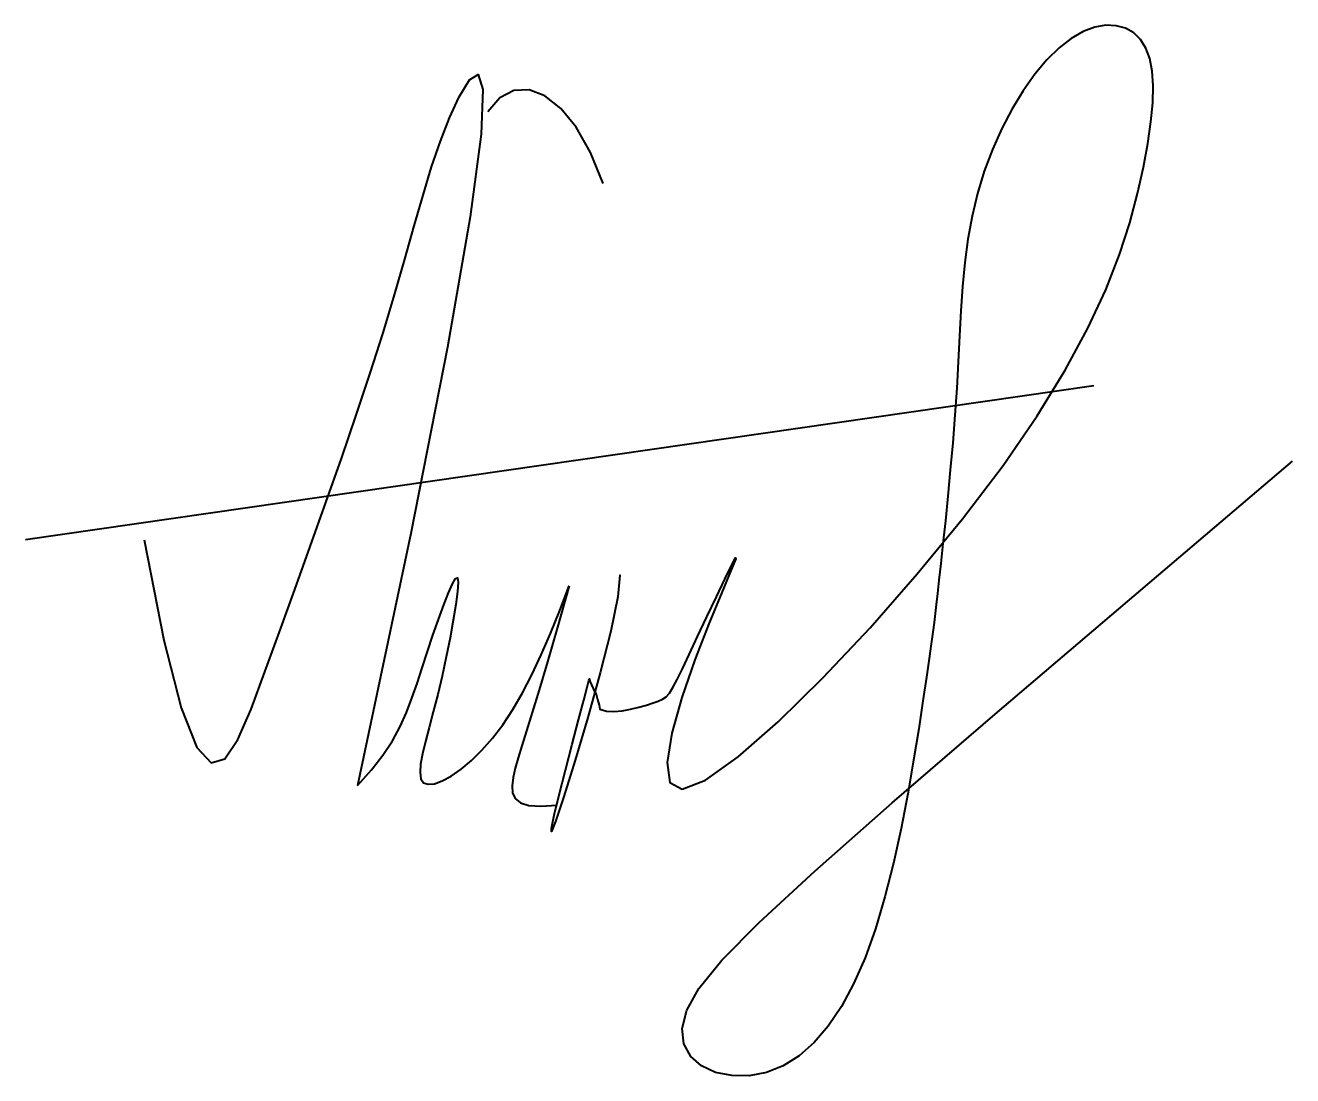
# Model space of a CAD drawing. Header units: millimetres. Extents: x 18377.7 to 18414.2, y 15619.9 to 15650.2.
import ezdxf

# ---------------------------------------------------------------- set-up
doc = ezdxf.new("R2010")
doc.units = ezdxf.units.MM
doc.header["$LTSCALE"] = 0.5
doc.layers.get('0').update_dxf_attribs({"color": 10})

msp = doc.modelspace()

# ---------------------------------------------------------------- linework, layer by layer
at = {"color": 5, "lineweight": 40, "ltscale": 200}
for points in [[(18394.816, 15634.3), (18394.816, 15634.3), (18394.816, 15634.3), (18394.76, 15633.674), (18394.556, 15632.69), (18394.251, 15631.486), (18393.892, 15630.199), (18393.526, 15628.965), (18393.2, 15627.92), (18392.962, 15627.202), (18392.847, 15626.911), (18392.842, 15626.997), (18392.924, 15627.377), (18393.067, 15627.965), (18393.249, 15628.676), (18393.443, 15629.426), (18393.627, 15630.128), (18393.776, 15630.699), (18393.872, 15631.073), (18393.923, 15631.265), (18393.943, 15631.309), (18393.948, 15631.242), (18394.094, 15630.925), (18394.122, 15630.911), (18394.167, 15630.717), (18394.215, 15630.551), (18394.242, 15630.44), (18394.426, 15630.383), (18394.643, 15630.369), (18394.88, 15630.389), (18395.123, 15630.433), (18395.361, 15630.493), (18395.582, 15630.557), (18395.772, 15630.618), (18395.924, 15630.669), (18396.045, 15630.722), (18396.148, 15630.795), (18396.244, 15630.902), (18396.347, 15631.062), (18396.468, 15631.289), (18396.619, 15631.601), (18396.813, 15632.013), (18397.055, 15632.529), (18397.326, 15633.104), (18397.597, 15633.677), (18397.842, 15634.189), (18398.035, 15634.582), (18398.148, 15634.797), (18398.154, 15634.773), (18398.027, 15634.452), (18397.755, 15633.803), (18397.385, 15632.903), (18396.979, 15631.857), (18396.6, 15630.771), (18396.312, 15629.75), (18396.175, 15628.899), (18396.253, 15628.324), (18396.608, 15628.13), (18397.281, 15628.392), (18398.226, 15629.065), (18399.377, 15630.072), (18400.666, 15631.338), (18402.026, 15632.786), (18403.39, 15634.341), (18404.69, 15635.926), (18405.86, 15637.466), (18406.846, 15638.899), (18407.655, 15640.217), (18408.306, 15641.427), (18408.82, 15642.534), (18409.218, 15643.544), (18409.518, 15644.465), (18409.741, 15645.303), (18409.908, 15646.063), (18410.035, 15646.751), (18410.125, 15647.37), (18410.176, 15647.922), (18410.189, 15648.409), (18410.161, 15648.833), (18410.091, 15649.196), (18409.98, 15649.5), (18409.826, 15649.748), (18409.628, 15649.939), (18409.392, 15650.073), (18409.123, 15650.146), (18408.826, 15650.157), (18408.508, 15650.101), (18408.172, 15649.976), (18407.826, 15649.779), (18407.474, 15649.508), (18407.123, 15649.162), (18406.776, 15648.747), (18406.441, 15648.272), (18406.122, 15647.746), (18405.826, 15647.178), (18405.557, 15646.576), (18405.321, 15645.948), (18405.123, 15645.304), (18404.968, 15644.651), (18404.849, 15643.988), (18404.761, 15643.313), (18404.696, 15642.624), (18404.646, 15641.92), (18404.606, 15641.199), (18404.568, 15640.457), (18404.525, 15639.694), (18404.471, 15638.911), (18404.409, 15638.12), (18404.341, 15637.339), (18404.269, 15636.584), (18404.198, 15635.872), (18404.129, 15635.218), (18404.067, 15634.64), (18404.013, 15634.155), (18403.971, 15633.769), (18403.936, 15633.459), (18403.904, 15633.193), (18403.872, 15632.937), (18403.835, 15632.658), (18403.788, 15632.324), (18403.728, 15631.902), (18403.65, 15631.36), (18403.551, 15630.675), (18403.429, 15629.866), (18403.284, 15628.964), (18403.114, 15627.999), (18402.92, 15627), (18402.7, 15625.998), (18402.454, 15625.024), (18402.182, 15624.106), (18401.882, 15623.27), (18401.555, 15622.522), (18401.201, 15621.864), (18400.821, 15621.297), (18400.415, 15620.822), (18399.983, 15620.441), (18399.525, 15620.154), (18399.043, 15619.963), (18398.54, 15619.869), (18398.042, 15619.871), (18397.576, 15619.965), (18397.172, 15620.151), (18396.858, 15620.425), (18396.663, 15620.786), (18396.616, 15621.232), (18396.745, 15621.76), (18397.093, 15622.386), (18397.752, 15623.195), (18398.83, 15624.287), (18400.432, 15625.766), (18402.664, 15627.734), (18405.633, 15630.292), (18409.446, 15633.542), (18414.208, 15637.587)], [(18381.106, 15635.32), (18381.669, 15632.429), (18382.169, 15630.476), (18382.62, 15629.337), (18383.034, 15628.887), (18383.425, 15629.004), (18383.804, 15629.563), (18384.186, 15630.44), (18384.583, 15631.512), (18385.003, 15632.672), (18385.443, 15633.885), (18385.893, 15635.133), (18386.345, 15636.399), (18386.789, 15637.666), (18387.217, 15638.916), (18387.621, 15640.131), (18387.99, 15641.294), (18388.32, 15642.39), (18388.616, 15643.417), (18388.887, 15644.374), (18389.143, 15645.26), (18389.391, 15646.075), (18389.642, 15646.82), (18389.903, 15647.493), (18390.184, 15648.095), (18390.481, 15648.581), (18390.733, 15648.737), (18390.868, 15648.304), (18390.814, 15647.022), (18390.499, 15644.633), (18389.849, 15640.878), (18388.792, 15635.499), (18387.255, 15628.236)], [(18394.332, 15645.598), (18393.968, 15646.494), (18393.556, 15647.216), (18393.113, 15647.758), (18392.654, 15648.119), (18392.198, 15648.293), (18391.761, 15648.277), (18391.358, 15648.069), (18391.009, 15647.663)], [(18408.48, 15639.761), (18377.679, 15635.32)], [(18387.255, 15628.236), (18387.658, 15628.687), (18387.988, 15629.115), (18388.258, 15629.529), (18388.479, 15629.936), (18388.663, 15630.341), (18388.822, 15630.754), (18388.969, 15631.18), (18389.115, 15631.627), (18389.27, 15632.096), (18389.429, 15632.571), (18389.588, 15633.027), (18389.738, 15633.442), (18389.875, 15633.792), (18389.991, 15634.055), (18390.079, 15634.206), (18390.135, 15634.224), (18390.152, 15634.092), (18390.135, 15633.828), (18390.087, 15633.456), (18390.014, 15633.002), (18389.92, 15632.49), (18389.811, 15631.945), (18389.691, 15631.392), (18389.566, 15630.856), (18389.439, 15630.358), (18389.319, 15629.906), (18389.214, 15629.501), (18389.129, 15629.148), (18389.074, 15628.85), (18389.055, 15628.61), (18389.08, 15628.432), (18389.156, 15628.318), (18389.289, 15628.271), (18389.472, 15628.289), (18389.697, 15628.369), (18389.955, 15628.509), (18390.237, 15628.704), (18390.535, 15628.953), (18390.84, 15629.252), (18391.144, 15629.598), (18391.44, 15629.988), (18391.727, 15630.424), (18392.007, 15630.904), (18392.281, 15631.43), (18392.552, 15632.002), (18392.82, 15632.619), (18393.086, 15633.283), (18393.353, 15633.994)], [(18393.353, 15633.994), (18393.018, 15632.798), (18392.732, 15631.807), (18392.49, 15630.996), (18392.289, 15630.339), (18392.124, 15629.81), (18391.99, 15629.384), (18391.883, 15629.034), (18391.799, 15628.736), (18391.737, 15628.468), (18391.707, 15628.229), (18391.723, 15628.025), (18391.801, 15627.859), (18391.952, 15627.737), (18392.193, 15627.662), (18392.536, 15627.638), (18392.996, 15627.671)]]:
    msp.add_lwpolyline(points, dxfattribs=at)

doc.saveas('drawing.dxf')
